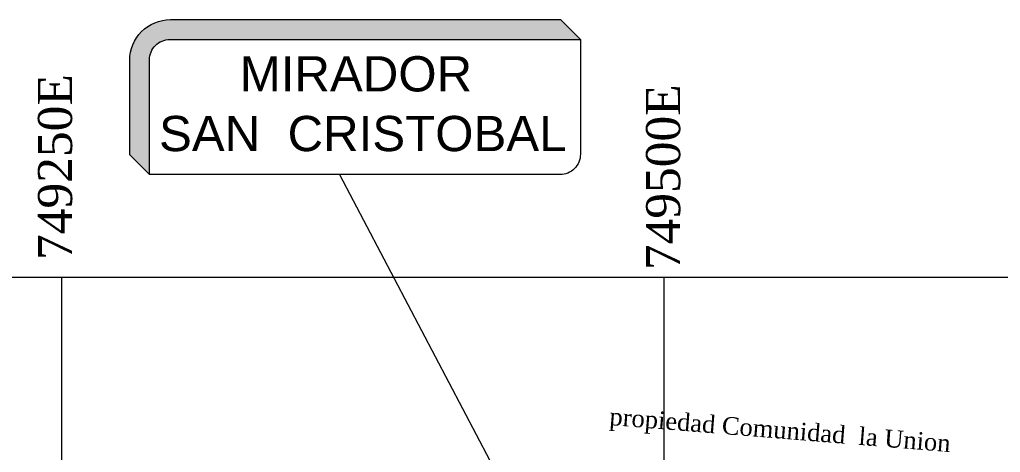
# Model space of a CAD drawing. Header units: metres. Extents: x 706327 to 709352, y 8490049 to 8490642.
# Drawn here: x 708118.31 to 708159.02, y 8490542.13 to 8490560.09 of the extents above; entities that cross this region are included whole.
import ezdxf
from ezdxf.enums import TextEntityAlignment as Align

# ---------------------------------------------------------------- set-up
doc = ezdxf.new("R2010")
doc.units = ezdxf.units.M
for name, color, linetype, lineweight in [('1-blanco', 7, 'Continuous', 25), ('CUADROS', 9, 'Continuous', 20), ('Textos', 7, 'Continuous', 25)]:
    doc.layers.add(name, color=color, linetype=linetype, lineweight=lineweight)
doc.layers.add('C-TOPO-MINR-N', color=11, linetype='Continuous')
doc.styles.add('ARIAL', font='arial.ttf')
doc.styles.add('L120', font='times.ttf', dxfattribs={"height": 3})

msp = doc.modelspace()

# ---------------------------------------------------------------- hatches: boundary and pattern name
at = {"layer": '1-blanco', "linetype": 'Continuous', "lineweight": 9}
h = msp.add_hatch(color=256, dxfattribs=at)
edge = h.paths.add_edge_path()
edge.add_line((708122.8788, 8490554.4881), (708123.7026, 8490553.6609))
edge.add_line((708123.7026, 8490553.6609), (708123.7026, 8490558.4262))
edge.add_arc((708124.5463, 8490558.4262), 0.8438, 450, 540, ccw=False)
edge.add_line((708124.5463, 8490559.27), (708141.5869, 8490559.27))
edge.add_line((708141.5869, 8490559.27), (708140.7666, 8490560.0937))
edge.add_line((708140.7666, 8490560.0937), (708124.5663, 8490560.0937))
edge.add_arc((708124.5663, 8490558.4062), 1.6875, 450, 540)
edge.add_line((708122.8788, 8490558.4062), (708122.8788, 8490554.4881))

# ---------------------------------------------------------------- linework, layer by layer
at = {"layer": '1-blanco', "linetype": 'Continuous', "lineweight": 9, "elevation": 5839.497}
msp.add_lwpolyline([(708123.7026, 8490553.6609), (708122.8788, 8490554.4881), (708122.8788, 8490558.4062, -0.4142136), (708124.5663, 8490560.0937), (708140.7666, 8490560.0937), (708140.7666, 8490560.0937), (708141.5869, 8490559.27)], format="xyb", dxfattribs=at)
at = {"layer": 'C-TOPO-MINR-N', "lineweight": 5}
for p, q in [((708095.0637, 8490549.4006, 5839.497), (708195.0637, 8490549.4006, 5839.497)), ((708120.0637, 8490324.4006, 5839.497), (708120.0637, 8490549.4006, 5839.497)), ((708145.0637, 8490324.4006, 5839.497), (708145.0637, 8490549.4006, 5839.497))]:
    msp.add_line(p, q, dxfattribs=at)
at = {"layer": 'CUADROS', "color": 7, "elevation": 5839.497}
msp.add_lwpolyline([(708141.5869, 8490559.27), (708141.5869, 8490559.27), (708141.5869, 8490554.5046, -0.4142136), (708140.7432, 8490553.6609), (708140.7432, 8490553.6609), (708123.7026, 8490553.6609), (708123.7026, 8490558.4262, -0.4142136), (708124.5463, 8490559.27)], format="xyb", close=True, dxfattribs=at)
at = {"layer": 'CUADROS', "color": 7, "elevation": 5839.497, "flags": 128}
msp.add_lwpolyline([(708131.5917, 8490553.6609), (708131.5917, 8490553.6609), (708131.5917, 8490553.6609), (708140.6587, 8490536.4018)], dxfattribs=at)

# ---------------------------------------------------------------- texts
at = {"layer": '1-blanco', "linetype": 'Continuous', "lineweight": 9, "style": 'L120'}
for s, height, rotation, p in [('749250E', 1.41439, 90, (708120.9102, 8490557.831, 5839.497)), ('749500E', 1.41439, 90, (708146.1513, 8490557.4082, 5839.497)), ('   propiedad Comunidad  la Union ', 0.729295, 355.44464, (708157.1798, 8490541.9045, 1459.8742))]:
    msp.add_text(s, height=height, rotation=rotation, dxfattribs=at).set_placement(p, align=Align.BOTTOM_RIGHT)
at = {"layer": 'Textos', "linetype": 'Continuous', "style": 'ARIAL'}
for s, p in [('MIRADOR ', (708132.5538, 8490557.845, 5839.497)), ('SAN  CRISTOBAL', (708132.5538, 8490555.3667, 5839.497))]:
    msp.add_text(s, height=1.4625, dxfattribs=at).set_placement(p, align=Align.MIDDLE)

doc.saveas('drawing.dxf')
